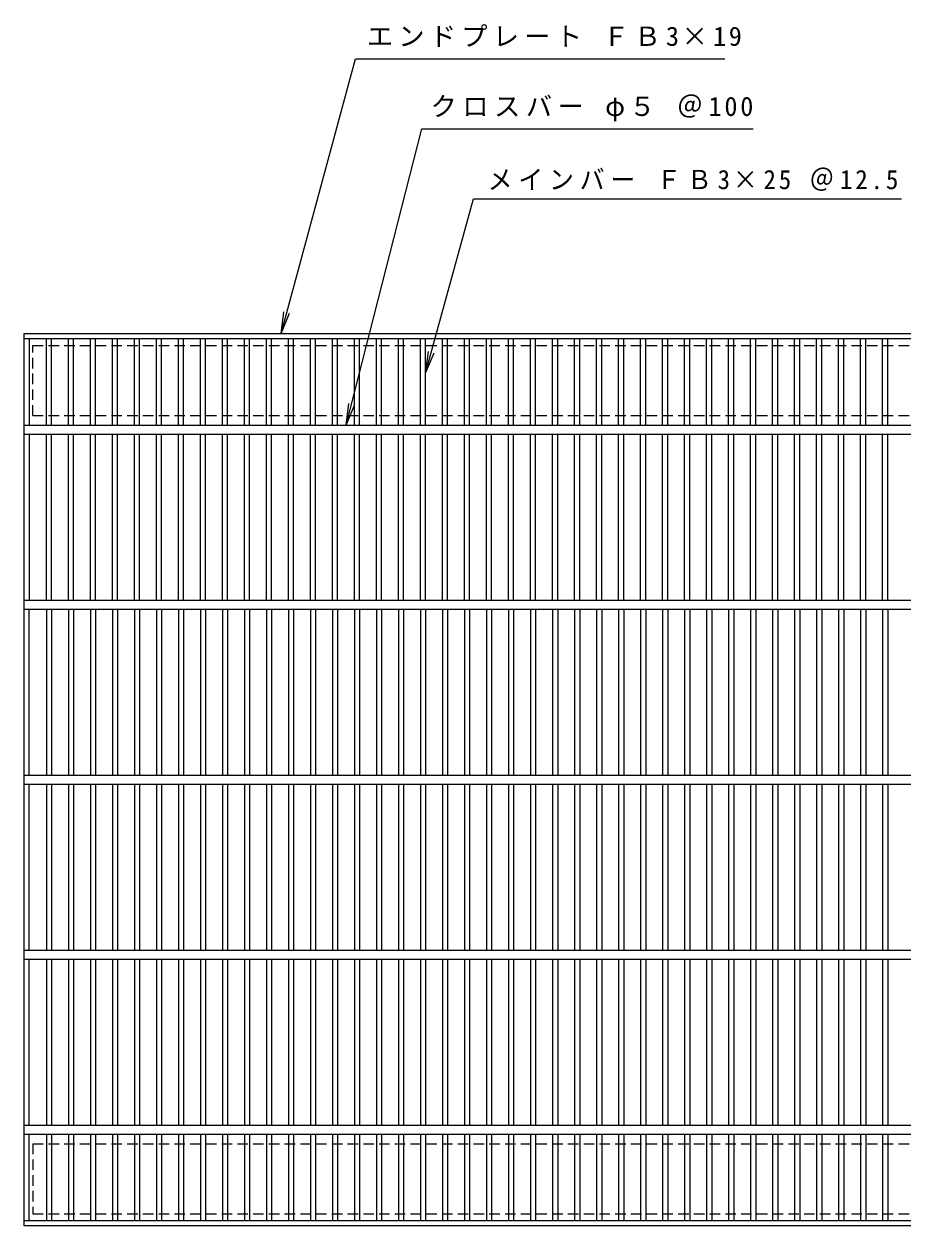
# Model space of a CAD drawing. Units: millimetres, scale not verified. Extents: x -870 to 892, y -689 to 551.
# Drawn here: x -868 to -365, y -135 to 551 of the extents above; entities that cross this region are included whole.
import ezdxf

# ---------------------------------------------------------------- set-up
doc = ezdxf.new("R2010")
doc.units = ezdxf.units.MM
doc.header["$LTSCALE"] = 5
doc.linetypes.add('DASHED1', pattern=[1.8, 1.2, -0.6])
for name, color, linetype, lineweight in [('1-1_1-1ﾚｲﾔ', 2, 'Continuous', 9), ('1-2_1-2ﾚｲﾔ', 3, 'Continuous', 9), ('1-5_1-5ﾚｲﾔ', 7, 'Continuous', 9)]:
    doc.layers.add(name, color=color, linetype=linetype, lineweight=lineweight)
doc.styles.add('ＭＳ ゴシック', font='')
doc.styles.get('ＭＳ ゴシック').set_extended_font_data('MS Gothic')

msp = doc.modelspace()

# ---------------------------------------------------------------- linework, layer by layer
at = {"layer": '1-1_1-1ﾚｲﾔ', "linetype": 'DASHED1'}
for p, q in [((-862.568, 327.527), (124.432, 327.527)), ((-862.568, -88.473), (124.432, -88.473))]:
    msp.add_line(p, q, dxfattribs=at)
for points in [[(-862.568, 327.527), (-862.568, 367.527), (124.432, 367.527), (124.432, 327.527)], [(-862.568, -88.473), (-862.568, -128.473), (124.432, -128.473), (124.432, -88.473)]]:
    msp.add_lwpolyline(points, dxfattribs=at)
at = {"layer": '1-2_1-2ﾚｲﾔ'}
for p, q in [((-867.568, 374.527), (129.432, 374.527)), ((-867.568, -135.473), (-867.568, 374.527)), ((-867.568, 371.528), (129.432, 371.528)), ((-864.567, 371.527), (-864.567, 322.029)), ((-854.807, 322.029), (-854.807, 371.527)), ((-851.807, 322.029), (-851.807, 371.527)), ((-842.227, 322.029), (-842.227, 371.527)), ((-839.227, 322.029), (-839.227, 371.527)), ((-829.647, 322.029), (-829.647, 371.527)), ((-826.647, 322.029), (-826.647, 371.527)), ((-817.067, 322.029), (-817.067, 371.527)), ((-814.067, 322.029), (-814.067, 371.527)), ((-804.487, 322.029), (-804.487, 371.527)), ((-801.487, 322.029), (-801.487, 371.527)), ((-791.907, 322.029), (-791.907, 371.527)), ((-788.907, 322.029), (-788.907, 371.527)), ((-779.327, 322.029), (-779.327, 371.527)), ((-776.327, 322.029), (-776.327, 371.527)), ((-766.747, 322.029), (-766.747, 371.527)), ((-763.747, 322.029), (-763.747, 371.527)), ((-754.167, 322.029), (-754.167, 371.527)), ((-751.167, 322.029), (-751.167, 371.527)), ((-741.587, 322.029), (-741.587, 371.527)), ((-738.587, 322.029), (-738.587, 371.527)), ((-729.007, 322.029), (-729.007, 371.527)), ((-726.007, 322.029), (-726.007, 371.527)), ((-716.427, 322.029), (-716.427, 371.527)), ((-713.427, 322.029), (-713.427, 371.527)), ((-703.847, 322.029), (-703.847, 371.527)), ((-700.847, 322.029), (-700.847, 371.527)), ((-691.267, 322.029), (-691.267, 371.527)), ((-688.267, 322.029), (-688.267, 371.527)), ((-678.687, 322.029), (-678.687, 371.527)), ((-675.687, 322.029), (-675.687, 371.527)), ((-666.107, 322.029), (-666.107, 371.527)), ((-663.107, 322.029), (-663.107, 371.527)), ((-653.527, 322.029), (-653.527, 371.527)), ((-650.527, 322.029), (-650.527, 371.527)), ((-640.947, 322.029), (-640.947, 371.527)), ((-637.947, 322.029), (-637.947, 371.527)), ((-628.367, 322.029), (-628.367, 371.527)), ((-625.367, 322.029), (-625.367, 371.527)), ((-615.787, 322.029), (-615.787, 371.527)), ((-612.787, 322.029), (-612.787, 371.527)), ((-603.207, 322.029), (-603.207, 371.527)), ((-600.207, 322.029), (-600.207, 371.527)), ((-590.627, 322.029), (-590.627, 371.527)), ((-587.627, 322.029), (-587.627, 371.527)), ((-578.047, 322.029), (-578.047, 371.527)), ((-575.047, 322.029), (-575.047, 371.527)), ((-565.467, 322.029), (-565.467, 371.527)), ((-562.467, 322.029), (-562.467, 371.527)), ((-552.887, 322.029), (-552.887, 371.527)), ((-549.887, 322.029), (-549.887, 371.527)), ((-540.307, 322.029), (-540.307, 371.527)), ((-537.307, 322.029), (-537.307, 371.527)), ((-527.727, 322.029), (-527.727, 371.527)), ((-524.727, 322.029), (-524.727, 371.527)), ((-515.147, 322.029), (-515.147, 371.527)), ((-512.147, 322.029), (-512.147, 371.527)), ((-502.567, 322.029), (-502.567, 371.527)), ((-499.566, 322.029), (-499.566, 371.527)), ((-489.987, 322.029), (-489.987, 371.527)), ((-486.987, 322.029), (-486.987, 371.527)), ((-477.407, 322.029), (-477.407, 371.527)), ((-474.406, 322.029), (-474.406, 371.527)), ((-464.827, 322.029), (-464.827, 371.527)), ((-461.827, 322.029), (-461.827, 371.527)), ((-452.247, 322.029), (-452.247, 371.527)), ((-449.247, 322.029), (-449.247, 371.527)), ((-439.666, 322.029), (-439.666, 371.527)), ((-436.667, 322.029), (-436.667, 371.527)), ((-427.087, 322.029), (-427.087, 371.527)), ((-424.087, 322.029), (-424.087, 371.527)), ((-414.507, 322.029), (-414.507, 371.527)), ((-411.507, 322.029), (-411.507, 371.527)), ((-401.927, 322.029), (-401.927, 371.527)), ((-398.927, 322.029), (-398.927, 371.527)), ((-389.347, 322.029), (-389.347, 371.527)), ((-386.346, 322.029), (-386.346, 371.527)), ((-376.766, 322.029), (-376.766, 371.527)), ((-373.765, 322.029), (-373.765, 371.527)), ((-867.568, 322.029), (129.432, 322.029)), ((-867.568, 317.028), (129.432, 317.028)), ((-864.567, 317.028), (-864.567, 222.028)), ((-854.807, 222.028), (-854.807, 317.028)), ((-851.807, 222.028), (-851.807, 317.028)), ((-842.227, 222.028), (-842.227, 317.028)), ((-839.227, 222.028), (-839.227, 317.028)), ((-829.647, 222.028), (-829.647, 317.028)), ((-826.647, 222.028), (-826.647, 317.028)), ((-817.067, 222.028), (-817.067, 317.028)), ((-814.067, 222.028), (-814.067, 317.028)), ((-804.487, 222.028), (-804.487, 317.028)), ((-801.487, 222.028), (-801.487, 317.028)), ((-791.907, 222.028), (-791.907, 317.028)), ((-788.907, 222.028), (-788.907, 317.028)), ((-779.327, 222.028), (-779.327, 317.028)), ((-776.327, 222.028), (-776.327, 317.028)), ((-766.747, 222.028), (-766.747, 317.028)), ((-763.747, 222.028), (-763.747, 317.028)), ((-754.167, 222.028), (-754.167, 317.028)), ((-751.167, 222.028), (-751.167, 317.028)), ((-741.587, 222.028), (-741.587, 317.028)), ((-738.587, 222.028), (-738.587, 317.028)), ((-729.007, 222.028), (-729.007, 317.028)), ((-726.007, 222.028), (-726.007, 317.028)), ((-716.427, 222.028), (-716.427, 317.028)), ((-713.427, 222.028), (-713.427, 317.028)), ((-703.847, 222.028), (-703.847, 317.028)), ((-700.847, 222.028), (-700.847, 317.028)), ((-691.267, 222.028), (-691.267, 317.028)), ((-688.267, 222.028), (-688.267, 317.028)), ((-678.687, 222.028), (-678.687, 317.028)), ((-675.687, 222.028), (-675.687, 317.028)), ((-666.107, 222.028), (-666.107, 317.028)), ((-663.107, 222.028), (-663.107, 317.028)), ((-653.527, 222.028), (-653.527, 317.028)), ((-650.527, 222.028), (-650.527, 317.028)), ((-640.947, 222.028), (-640.947, 317.028)), ((-637.947, 222.028), (-637.947, 317.028)), ((-628.367, 222.028), (-628.367, 317.028)), ((-625.367, 222.028), (-625.367, 317.028)), ((-615.787, 222.028), (-615.787, 317.028)), ((-612.787, 222.028), (-612.787, 317.028)), ((-603.207, 222.028), (-603.207, 317.028)), ((-600.207, 222.028), (-600.207, 317.028)), ((-590.627, 222.028), (-590.627, 317.028)), ((-587.627, 222.028), (-587.627, 317.028)), ((-578.047, 222.028), (-578.047, 317.028)), ((-575.047, 222.028), (-575.047, 317.028)), ((-565.467, 222.028), (-565.467, 317.028)), ((-562.467, 222.028), (-562.467, 317.028)), ((-552.887, 222.028), (-552.887, 317.028)), ((-549.887, 222.028), (-549.887, 317.028)), ((-540.307, 222.028), (-540.307, 317.028)), ((-537.307, 222.028), (-537.307, 317.028)), ((-527.727, 222.028), (-527.727, 317.028)), ((-524.727, 222.028), (-524.727, 317.028)), ((-515.147, 222.028), (-515.147, 317.028)), ((-512.147, 222.028), (-512.147, 317.028)), ((-502.567, 222.028), (-502.567, 317.028)), ((-499.566, 222.028), (-499.566, 317.028)), ((-489.987, 222.028), (-489.987, 317.028)), ((-486.987, 222.028), (-486.987, 317.028)), ((-477.407, 222.028), (-477.407, 317.028)), ((-474.406, 222.028), (-474.406, 317.028)), ((-464.827, 222.028), (-464.827, 317.028)), ((-461.827, 222.028), (-461.827, 317.028)), ((-452.247, 222.028), (-452.247, 317.028)), ((-449.247, 222.028), (-449.247, 317.028)), ((-439.666, 222.028), (-439.666, 317.028)), ((-436.667, 222.028), (-436.667, 317.028)), ((-427.087, 222.028), (-427.087, 317.028)), ((-424.087, 222.028), (-424.087, 317.028)), ((-414.507, 222.028), (-414.507, 317.028)), ((-411.507, 222.028), (-411.507, 317.028)), ((-401.927, 222.028), (-401.927, 317.028)), ((-398.927, 222.028), (-398.927, 317.028)), ((-389.347, 222.028), (-389.347, 317.028)), ((-386.346, 222.028), (-386.346, 317.028)), ((-376.766, 222.028), (-376.766, 317.028)), ((-373.765, 222.028), (-373.765, 317.028)), ((-867.568, 222.027), (129.432, 222.027)), ((-867.568, 217.027), (129.432, 217.027)), ((-864.567, 122.027), (-864.567, 217.027)), ((-854.807, 217.027), (-854.807, 122.027)), ((-851.807, 217.027), (-851.807, 122.027)), ((-842.227, 217.027), (-842.227, 122.027)), ((-839.227, 217.027), (-839.227, 122.027)), ((-829.647, 217.027), (-829.647, 122.027)), ((-826.647, 217.027), (-826.647, 122.027)), ((-817.067, 217.027), (-817.067, 122.027)), ((-814.067, 217.027), (-814.067, 122.027)), ((-804.487, 217.027), (-804.487, 122.027)), ((-801.487, 217.027), (-801.487, 122.027)), ((-791.907, 217.027), (-791.907, 122.027)), ((-788.907, 217.027), (-788.907, 122.027)), ((-779.327, 217.027), (-779.327, 122.027)), ((-776.327, 217.027), (-776.327, 122.027)), ((-766.747, 217.027), (-766.747, 122.027)), ((-763.747, 217.027), (-763.747, 122.027)), ((-754.167, 217.027), (-754.167, 122.027)), ((-751.167, 217.027), (-751.167, 122.027)), ((-741.587, 217.027), (-741.587, 122.027)), ((-738.587, 217.027), (-738.587, 122.027)), ((-729.007, 217.027), (-729.007, 122.027)), ((-726.007, 217.027), (-726.007, 122.027)), ((-716.427, 217.027), (-716.427, 122.027)), ((-713.427, 217.027), (-713.427, 122.027)), ((-703.847, 217.027), (-703.847, 122.027)), ((-700.847, 217.027), (-700.847, 122.027)), ((-691.267, 217.027), (-691.267, 122.027)), ((-688.267, 217.027), (-688.267, 122.027)), ((-678.687, 217.027), (-678.687, 122.027)), ((-675.687, 217.027), (-675.687, 122.027)), ((-666.107, 217.027), (-666.107, 122.027)), ((-663.107, 217.027), (-663.107, 122.027)), ((-653.527, 217.027), (-653.527, 122.027)), ((-650.527, 217.027), (-650.527, 122.027)), ((-640.947, 217.027), (-640.947, 122.027)), ((-637.947, 217.027), (-637.947, 122.027)), ((-628.367, 217.027), (-628.367, 122.027)), ((-625.367, 217.027), (-625.367, 122.027)), ((-615.787, 217.027), (-615.787, 122.027)), ((-612.787, 217.027), (-612.787, 122.027)), ((-603.207, 217.027), (-603.207, 122.027)), ((-600.207, 217.027), (-600.207, 122.027)), ((-590.627, 217.027), (-590.627, 122.027)), ((-587.627, 217.027), (-587.627, 122.027)), ((-578.047, 217.027), (-578.047, 122.027)), ((-575.047, 217.027), (-575.047, 122.027)), ((-565.467, 217.027), (-565.467, 122.027)), ((-562.467, 217.027), (-562.467, 122.027)), ((-552.887, 217.027), (-552.887, 122.027)), ((-549.887, 217.027), (-549.887, 122.027)), ((-540.307, 217.027), (-540.307, 122.027)), ((-537.307, 217.027), (-537.307, 122.027)), ((-527.727, 217.027), (-527.727, 122.027)), ((-524.727, 217.027), (-524.727, 122.027)), ((-515.147, 217.027), (-515.147, 122.027)), ((-512.147, 217.027), (-512.147, 122.027)), ((-502.567, 217.027), (-502.567, 122.027)), ((-499.566, 217.027), (-499.566, 122.027)), ((-489.987, 217.027), (-489.987, 122.027)), ((-486.987, 217.027), (-486.987, 122.027)), ((-477.407, 217.027), (-477.407, 122.027)), ((-474.406, 217.027), (-474.406, 122.027)), ((-464.827, 217.027), (-464.827, 122.027)), ((-461.827, 217.027), (-461.827, 122.027)), ((-452.247, 217.027), (-452.247, 122.027)), ((-449.247, 217.027), (-449.247, 122.027)), ((-439.666, 217.027), (-439.666, 122.027)), ((-436.667, 217.027), (-436.667, 122.027)), ((-427.087, 217.027), (-427.087, 122.027)), ((-424.087, 217.027), (-424.087, 122.027)), ((-414.507, 217.027), (-414.507, 122.027)), ((-411.507, 217.027), (-411.507, 122.027)), ((-401.927, 217.027), (-401.927, 122.027)), ((-398.927, 217.027), (-398.927, 122.027)), ((-389.347, 217.027), (-389.347, 122.027)), ((-386.346, 217.027), (-386.346, 122.027)), ((-376.766, 217.027), (-376.766, 122.027)), ((-373.765, 217.027), (-373.765, 122.027)), ((-867.568, 122.027), (129.432, 122.027)), ((-867.568, 117.027), (129.432, 117.027)), ((-864.567, 22.027), (-864.567, 117.027)), ((-854.807, 117.027), (-854.807, 22.027)), ((-851.807, 117.027), (-851.807, 22.027)), ((-842.227, 117.027), (-842.227, 22.027)), ((-839.227, 117.027), (-839.227, 22.027)), ((-829.647, 117.027), (-829.647, 22.027)), ((-826.647, 117.027), (-826.647, 22.027)), ((-817.067, 117.027), (-817.067, 22.027)), ((-814.067, 117.027), (-814.067, 22.027)), ((-804.487, 117.027), (-804.487, 22.027)), ((-801.487, 117.027), (-801.487, 22.027)), ((-791.907, 117.027), (-791.907, 22.027)), ((-788.907, 117.027), (-788.907, 22.027)), ((-779.327, 117.027), (-779.327, 22.027)), ((-776.327, 117.027), (-776.327, 22.027)), ((-766.747, 117.027), (-766.747, 22.027)), ((-763.747, 117.027), (-763.747, 22.027)), ((-754.167, 117.027), (-754.167, 22.027)), ((-751.167, 117.027), (-751.167, 22.027)), ((-741.587, 117.027), (-741.587, 22.027)), ((-738.587, 117.027), (-738.587, 22.027)), ((-729.007, 117.027), (-729.007, 22.027)), ((-726.007, 117.027), (-726.007, 22.027)), ((-716.427, 117.027), (-716.427, 22.027)), ((-713.427, 117.027), (-713.427, 22.027)), ((-703.847, 117.027), (-703.847, 22.027)), ((-700.847, 117.027), (-700.847, 22.027)), ((-691.267, 117.027), (-691.267, 22.027)), ((-688.267, 117.027), (-688.267, 22.027)), ((-678.687, 117.027), (-678.687, 22.027)), ((-675.687, 117.027), (-675.687, 22.027)), ((-666.107, 117.027), (-666.107, 22.027)), ((-663.107, 117.027), (-663.107, 22.027)), ((-653.527, 117.027), (-653.527, 22.027)), ((-650.527, 117.027), (-650.527, 22.027)), ((-640.947, 117.027), (-640.947, 22.027)), ((-637.947, 117.027), (-637.947, 22.027)), ((-628.367, 117.027), (-628.367, 22.027)), ((-625.367, 117.027), (-625.367, 22.027)), ((-615.787, 117.027), (-615.787, 22.027)), ((-612.787, 117.027), (-612.787, 22.027)), ((-603.207, 117.027), (-603.207, 22.027)), ((-600.207, 117.027), (-600.207, 22.027)), ((-590.627, 117.027), (-590.627, 22.027)), ((-587.627, 117.027), (-587.627, 22.027)), ((-578.047, 117.027), (-578.047, 22.027)), ((-575.047, 117.027), (-575.047, 22.027)), ((-565.467, 117.027), (-565.467, 22.027)), ((-562.467, 117.027), (-562.467, 22.027)), ((-552.887, 117.027), (-552.887, 22.027)), ((-549.887, 117.027), (-549.887, 22.027)), ((-540.307, 117.027), (-540.307, 22.027)), ((-537.307, 117.027), (-537.307, 22.027)), ((-527.727, 117.027), (-527.727, 22.027)), ((-524.727, 117.027), (-524.727, 22.027)), ((-515.147, 117.027), (-515.147, 22.027)), ((-512.147, 117.027), (-512.147, 22.027)), ((-502.567, 117.027), (-502.567, 22.027)), ((-499.566, 117.027), (-499.566, 22.027)), ((-489.987, 117.027), (-489.987, 22.027)), ((-486.987, 117.027), (-486.987, 22.027)), ((-477.407, 117.027), (-477.407, 22.027)), ((-474.406, 117.027), (-474.406, 22.027)), ((-464.827, 117.027), (-464.827, 22.027)), ((-461.827, 117.027), (-461.827, 22.027)), ((-452.247, 117.027), (-452.247, 22.027)), ((-449.247, 117.027), (-449.247, 22.027)), ((-439.666, 117.027), (-439.666, 22.027)), ((-436.667, 117.027), (-436.667, 22.027)), ((-427.087, 117.027), (-427.087, 22.027)), ((-424.087, 117.027), (-424.087, 22.027)), ((-414.507, 117.027), (-414.507, 22.027)), ((-411.507, 117.027), (-411.507, 22.027)), ((-401.927, 117.027), (-401.927, 22.027)), ((-398.927, 117.027), (-398.927, 22.027)), ((-389.347, 117.027), (-389.347, 22.027)), ((-386.346, 117.027), (-386.346, 22.027)), ((-376.766, 117.027), (-376.766, 22.027)), ((-373.765, 117.027), (-373.765, 22.027)), ((-867.568, 22.027), (129.432, 22.027)), ((-867.568, 17.027), (129.432, 17.027)), ((-864.567, -77.973), (-864.567, 17.027)), ((-854.807, 17.027), (-854.807, -77.973)), ((-851.807, 17.027), (-851.807, -77.973)), ((-842.227, 17.027), (-842.227, -77.973)), ((-839.227, 17.027), (-839.227, -77.973)), ((-829.647, 17.027), (-829.647, -77.973)), ((-826.647, 17.027), (-826.647, -77.973)), ((-817.067, 17.027), (-817.067, -77.973)), ((-814.067, 17.027), (-814.067, -77.973)), ((-804.487, 17.027), (-804.487, -77.973)), ((-801.487, 17.027), (-801.487, -77.973)), ((-791.907, 17.027), (-791.907, -77.973)), ((-788.907, 17.027), (-788.907, -77.973)), ((-779.327, 17.027), (-779.327, -77.973)), ((-776.327, 17.027), (-776.327, -77.973)), ((-766.747, 17.027), (-766.747, -77.973)), ((-763.747, 17.027), (-763.747, -77.973)), ((-754.167, 17.027), (-754.167, -77.973)), ((-751.167, 17.027), (-751.167, -77.973)), ((-741.587, 17.027), (-741.587, -77.973)), ((-738.587, 17.027), (-738.587, -77.973)), ((-729.007, 17.027), (-729.007, -77.973)), ((-726.007, 17.027), (-726.007, -77.973)), ((-716.427, 17.027), (-716.427, -77.973)), ((-713.427, 17.027), (-713.427, -77.973)), ((-703.847, 17.027), (-703.847, -77.973)), ((-700.847, 17.027), (-700.847, -77.973)), ((-691.267, 17.027), (-691.267, -77.973)), ((-688.267, 17.027), (-688.267, -77.973)), ((-678.687, 17.027), (-678.687, -77.973)), ((-675.687, 17.027), (-675.687, -77.973)), ((-666.107, 17.027), (-666.107, -77.973)), ((-663.107, 17.027), (-663.107, -77.973)), ((-653.527, 17.027), (-653.527, -77.973)), ((-650.527, 17.027), (-650.527, -77.973)), ((-640.947, 17.027), (-640.947, -77.973)), ((-637.947, 17.027), (-637.947, -77.973)), ((-628.367, 17.027), (-628.367, -77.973)), ((-625.367, 17.027), (-625.367, -77.973)), ((-615.787, 17.027), (-615.787, -77.973)), ((-612.787, 17.027), (-612.787, -77.973)), ((-603.207, 17.027), (-603.207, -77.973)), ((-600.207, 17.027), (-600.207, -77.973)), ((-590.627, 17.027), (-590.627, -77.973)), ((-587.627, 17.027), (-587.627, -77.973)), ((-578.047, 17.027), (-578.047, -77.973)), ((-575.047, 17.027), (-575.047, -77.973)), ((-565.467, 17.027), (-565.467, -77.973)), ((-562.467, 17.027), (-562.467, -77.973)), ((-552.887, 17.027), (-552.887, -77.973)), ((-549.887, 17.027), (-549.887, -77.973)), ((-540.307, 17.027), (-540.307, -77.973)), ((-537.307, 17.027), (-537.307, -77.973)), ((-527.727, 17.027), (-527.727, -77.973)), ((-524.727, 17.027), (-524.727, -77.973)), ((-515.147, 17.027), (-515.147, -77.973)), ((-512.147, 17.027), (-512.147, -77.973)), ((-502.567, 17.027), (-502.567, -77.973)), ((-499.566, 17.027), (-499.566, -77.973)), ((-489.987, 17.027), (-489.987, -77.973)), ((-486.987, 17.027), (-486.987, -77.973)), ((-477.407, 17.027), (-477.407, -77.973)), ((-474.406, 17.027), (-474.406, -77.973)), ((-464.827, 17.027), (-464.827, -77.973)), ((-461.827, 17.027), (-461.827, -77.973)), ((-452.247, 17.027), (-452.247, -77.973)), ((-449.247, 17.027), (-449.247, -77.973)), ((-439.666, 17.027), (-439.666, -77.973)), ((-436.667, 17.027), (-436.667, -77.973)), ((-427.087, 17.027), (-427.087, -77.973)), ((-424.087, 17.027), (-424.087, -77.973)), ((-414.507, 17.027), (-414.507, -77.973)), ((-411.507, 17.027), (-411.507, -77.973)), ((-401.927, 17.027), (-401.927, -77.973)), ((-398.927, 17.027), (-398.927, -77.973)), ((-389.347, 17.027), (-389.347, -77.973)), ((-386.346, 17.027), (-386.346, -77.973)), ((-376.766, 17.027), (-376.766, -77.973)), ((-373.765, 17.027), (-373.765, -77.973)), ((-867.568, -77.973), (129.432, -77.973)), ((-867.568, -82.973), (129.432, -82.973)), ((-864.567, -132.473), (-864.567, -82.973)), ((-854.807, -82.973), (-854.807, -132.473)), ((-851.807, -82.973), (-851.807, -132.473)), ((-842.227, -82.973), (-842.227, -132.473)), ((-839.227, -82.973), (-839.227, -132.473)), ((-829.647, -82.973), (-829.647, -132.473)), ((-826.647, -82.973), (-826.647, -132.473)), ((-817.067, -82.973), (-817.067, -132.473)), ((-814.067, -82.973), (-814.067, -132.473)), ((-804.487, -82.973), (-804.487, -132.473)), ((-801.487, -82.973), (-801.487, -132.473)), ((-791.907, -82.973), (-791.907, -132.473)), ((-788.907, -82.973), (-788.907, -132.473)), ((-779.327, -82.973), (-779.327, -132.473)), ((-776.327, -82.973), (-776.327, -132.473)), ((-766.747, -82.973), (-766.747, -132.473)), ((-763.747, -82.973), (-763.747, -132.473)), ((-754.167, -82.973), (-754.167, -132.473)), ((-751.167, -82.973), (-751.167, -132.473)), ((-741.587, -82.973), (-741.587, -132.473)), ((-738.587, -82.973), (-738.587, -132.473)), ((-729.007, -82.973), (-729.007, -132.473)), ((-726.007, -82.973), (-726.007, -132.473)), ((-716.427, -82.973), (-716.427, -132.473)), ((-713.427, -82.973), (-713.427, -132.473)), ((-703.847, -82.973), (-703.847, -132.473)), ((-700.847, -82.973), (-700.847, -132.473)), ((-691.267, -82.973), (-691.267, -132.473)), ((-688.267, -82.973), (-688.267, -132.473)), ((-678.687, -82.973), (-678.687, -132.473)), ((-675.687, -82.973), (-675.687, -132.473)), ((-666.107, -82.973), (-666.107, -132.473)), ((-663.107, -82.973), (-663.107, -132.473)), ((-653.527, -82.973), (-653.527, -132.473)), ((-650.527, -82.973), (-650.527, -132.473)), ((-640.947, -82.973), (-640.947, -132.473)), ((-637.947, -82.973), (-637.947, -132.473)), ((-628.367, -82.973), (-628.367, -132.473)), ((-625.367, -82.973), (-625.367, -132.473)), ((-615.787, -82.973), (-615.787, -132.473)), ((-612.787, -82.973), (-612.787, -132.473)), ((-603.207, -82.973), (-603.207, -132.473)), ((-600.207, -82.973), (-600.207, -132.473)), ((-590.627, -82.973), (-590.627, -132.473)), ((-587.627, -82.973), (-587.627, -132.473)), ((-578.047, -82.973), (-578.047, -132.473)), ((-575.047, -82.973), (-575.047, -132.473)), ((-565.467, -82.973), (-565.467, -132.473)), ((-562.467, -82.973), (-562.467, -132.473)), ((-552.887, -82.973), (-552.887, -132.473)), ((-549.887, -82.973), (-549.887, -132.473)), ((-540.307, -82.973), (-540.307, -132.473)), ((-537.307, -82.973), (-537.307, -132.473)), ((-527.727, -82.973), (-527.727, -132.473)), ((-524.727, -82.973), (-524.727, -132.473)), ((-515.147, -82.973), (-515.147, -132.473)), ((-512.147, -82.973), (-512.147, -132.473)), ((-502.567, -82.973), (-502.567, -132.473)), ((-499.566, -82.973), (-499.566, -132.473)), ((-489.987, -82.973), (-489.987, -132.473)), ((-486.987, -82.973), (-486.987, -132.473)), ((-477.407, -82.973), (-477.407, -132.473)), ((-474.406, -82.973), (-474.406, -132.473)), ((-464.827, -82.973), (-464.827, -132.473)), ((-461.827, -82.973), (-461.827, -132.473)), ((-452.247, -82.973), (-452.247, -132.473)), ((-449.247, -82.973), (-449.247, -132.473)), ((-439.666, -82.973), (-439.666, -132.473)), ((-436.667, -82.973), (-436.667, -132.473)), ((-427.087, -82.973), (-427.087, -132.473)), ((-424.087, -82.973), (-424.087, -132.473)), ((-414.507, -82.973), (-414.507, -132.473)), ((-411.507, -82.973), (-411.507, -132.473)), ((-401.927, -82.973), (-401.927, -132.473)), ((-398.927, -82.973), (-398.927, -132.473)), ((-389.347, -82.973), (-389.347, -132.473)), ((-386.346, -82.973), (-386.346, -132.473)), ((-376.766, -82.973), (-376.766, -132.473)), ((-373.765, -82.973), (-373.765, -132.473)), ((129.432, -132.473), (-867.568, -132.473)), ((129.432, -135.473), (-867.568, -135.473))]:
    msp.add_line(p, q, dxfattribs=at)
at = {"layer": '1-5_1-5ﾚｲﾔ'}
for p, q in [((-683.477, 322.029), (-640.168, 491.492)), ((-640.168, 491.492), (-450.602, 491.492)), ((-637.947, 351.778), (-610.648, 451.492)), ((-610.648, 451.492), (-365.903, 451.492)), ((-720.604, 374.527), (-718.972, 386.92)), ((-720.604, 374.527), (-715.82, 386.076)), ((-637.947, 351.778), (-636.315, 364.171)), ((-637.947, 351.778), (-633.163, 363.326)), ((-683.477, 322.029), (-681.845, 334.422)), ((-683.477, 322.029), (-678.693, 333.577))]:
    msp.add_line(p, q, dxfattribs=at)
msp.add_lwpolyline([(-720.604, 374.527), (-677.965, 531.492), (-466.928, 531.492)], dxfattribs=at)

# ---------------------------------------------------------------- texts
at = {"layer": '1-5_1-5ﾚｲﾔ', "char_height": 11, "attachment_point": 7, "style": 'ＭＳ ゴシック'}
for s, insert in [('\\T1.2;エンドプレート\\~ＦＢ3×19', (-671.59, 538.17)), ('\\T1.21;クロスバー\\~φ５\\~＠100', (-635.142, 495.766)), ('\\T1.23;\\W0.95;メインバー\\~ＦＢ3×25\\~＠12.5', (-602.5, 455.913))]:
    msp.add_mtext(s, dxfattribs=dict(at, insert=insert))

doc.saveas('drawing.dxf')
